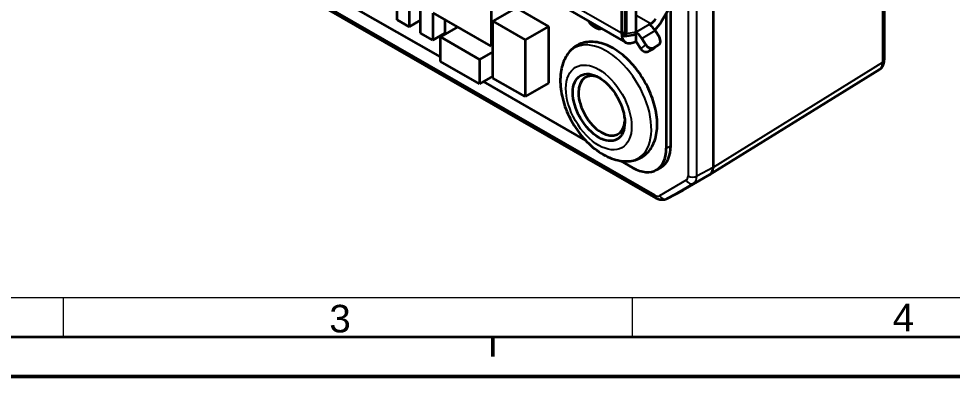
# Model space of a CAD drawing. Header units: millimetres. Extents: x 0 to 119, y 0 to 84.
# Drawn here: x 29.97 to 53.66, y 0 to 9.08 of the extents above; entities that cross this region are included whole.
import ezdxf

# ---------------------------------------------------------------- set-up
doc = ezdxf.new("R2010")
doc.units = ezdxf.units.MM
doc.header["$LTSCALE"] = 0.2
doc.layers.get('0').update_dxf_attribs({"lineweight": 25})
for name, color, linetype, lineweight in [('001', 7, 'Continuous', 50), ('Sichtbar (ISO)', 7, 'Continuous', 35), ('Sichtbar schmal (ISO)', 7, 'Continuous', 25)]:
    doc.layers.add(name, color=color, linetype=linetype, lineweight=lineweight)
doc.layers.add('Symbole(DIN)', color=3, linetype='Continuous', lineweight=25, true_color=0x00ff00)
doc.styles.add('Aktuell-DIN', font='arial.ttf')

# ---------------------------------------------------------------- blocks, each defined once
blk = doc.blocks.new('Ränder Basler-A2')
at = {"layer": '001', "color": 7, "linetype": 'Continuous', "lineweight": 18}
for p, q in [((10, 10), (401, 10)), ((155.51, 5), (155.51, 10)), ((227.69, 5), (227.69, 10))]:
    blk.add_line(p, q, dxfattribs=at)
at = {"layer": '001', "color": 7, "linetype": 'Continuous', "lineweight": 35}
blk.add_line((5, 5), (589, 5), dxfattribs=at)
at = {"layer": '001'}
for p, q in [((210, 5), (210, 2.5)), ((594, 0), (0, 0))]:
    blk.add_line(p, q, dxfattribs=at)
at = {"layer": 'Symbole(DIN)', "color": 250, "true_color": 0x3f3f3f, "char_height": 3.5, "attachment_point": 4, "style": 'Aktuell-DIN'}
for s, insert in [('\\fArial|b0|i0;3', (189.24, 7.3)), ('\\fArial|b0|i0;4', (260.71, 7.46))]:
    blk.add_mtext(s, dxfattribs=dict(at, insert=insert))

msp = doc.modelspace()

# ---------------------------------------------------------------- linework, layer by layer
at = {"layer": 'Sichtbar (ISO)'}
for p, q in [((51.928, 25.042), (51.928, 8.031)), ((47.585, 22.369), (47.585, 5.303)), ((45.26, 16.33), (45.26, 8.724)), ((45.353, 8.641), (45.353, 16.013)), ((45.38, 15.919), (45.38, 8.705)), ((45.632, 8.743), (45.632, 15.957)), ((46.139, 4.522), (31.383, 13.019)), ((40.669, 8.107), (36.291, 10.628)), ((42.54, 10.107), (45.368, 8.478)), ((39.566, 9.054), (39.566, 9.741)), ((41.956, 9.755), (41.956, 8.381)), ((39.877, 9.562), (39.877, 8.875)), ((46.595, 9.561), (46.27, 8.998)), ((40.16, 8.712), (40.16, 9.399)), ((42.593, 9.354), (41.999, 9.012)), ((42.593, 9.354), (43.413, 8.881)), ((46.51, 5.855), (46.51, 9.414)), ((39.877, 8.875), (39.566, 9.054)), ((40.16, 9.038), (39.877, 8.875)), ((40.471, 9.22), (40.471, 8.533)), ((41.956, 8.381), (40.485, 9.228)), ((40.782, 9.057), (40.782, 8.712)), ((41.999, 9.012), (42.819, 8.539)), ((41.999, 7.573), (41.999, 9.012)), ((46.397, 9.218), (46.397, 5.789)), ((41.109, 8.869), (40.669, 8.616)), ((43.413, 8.881), (42.819, 8.539)), ((43.413, 8.881), (43.413, 7.442)), ((45.967, 8.928), (46.01, 8.953)), ((46.222, 8.607), (46.118, 8.775)), ((40.471, 8.533), (40.16, 8.712)), ((40.782, 8.712), (40.471, 8.533)), ((40.669, 7.995), (40.669, 8.616)), ((40.669, 8.616), (41.659, 8.046)), ((42.819, 8.539), (42.819, 7.1)), ((45.26, 8.724), (45.26, 8.717)), ((45.284, 8.738), (45.32, 8.66)), ((45.344, 8.633), (45.615, 8.674)), ((45.627, 8.694), (45.627, 8.504)), ((45.883, 8.412), (45.778, 8.579)), ((41.999, 8.406), (41.956, 8.381)), ((45.751, 8.317), (45.646, 8.485)), ((45.966, 8.259), (46.079, 8.324)), ((46.08, 8.341), (46.193, 8.406)), ((46.202, 8.412), (46.088, 8.33)), ((41.999, 8.241), (41.659, 8.046)), ((41.659, 7.424), (40.669, 7.995)), ((41.659, 8.046), (41.659, 7.424)), ((41.999, 7.62), (41.659, 7.424)), ((47.505, 5.122), (51.805, 7.787)), ((44.356, 5.984), (41.757, 7.481)), ((42.819, 7.1), (41.999, 7.573)), ((43.413, 7.442), (42.819, 7.1)), ((45.548, 5.297), (45.247, 5.47)), ((46.147, 5.238), (46.26, 5.303)), ((47.502, 5.12), (46.819, 4.724)), ((46.815, 4.721), (46.412, 4.506))]:
    msp.add_line(p, q, dxfattribs=at)
for centre, major_axis, ratio, start_param, end_param in [((44.587, 9.187), (0.2, -0.347), 0.578093, 4.838781, 6.16066), ((46.01, 9.149), (0.12, 0.208), 0.578093, 3.925057, 4.710455), ((45.967, 8.667), (0.16, -0.277), 0.578093, 1.628401, 2.358128), ((46.01, 9.149), (-0.259, -0.451), 0.578093, 1.04668, 1.568863), ((45.284, 8.672), (0.0155, -0.0831), 0.218781, 2.434824, 4.005621), ((45.627, 8.929), (-0.259, -0.451), 0.578093, 5.495853, 7.06665), ((45.32, 8.791), (0.024, -0.158), 0.211597, 5.653113, 6.574203), ((45.249, 8.78), (-0.104, 0.139), 0.566752, 3.138313, 3.78802), ((45.59, 8.832), (0.024, -0.158), 0.211597, 0, 0.940724), ((45.627, 8.471), (0.16, -0.277), 0.578093, 1.628401, 2.339765), ((46.109, 8.542), (0.093, -0.13), 0.814617, 6.202101, 7.772897), ((45.627, 8.471), (0.02, -0.0347), 0.578093, 1.628401, 2.358128), ((45.864, 8.382), (0.093, -0.13), 0.814617, 4.631305, 5.451004), ((45.996, 8.477), (0.093, -0.13), 0.814617, 4.631305, 6.202101), ((45.927, 8.412), (0.188, -0.044), 0.531497, 5.765781, 5.846865), ((45.814, 8.347), (-0.188, 0.044), 0.531497, 1.873091, 2.624188), ((44.758, 6.867), (-0.415, 0.721), 0.578093, 5.558238, 10.149725), ((45.548, 6.278), (0.599, -1.04), 0.578093, 5.499721, 7.070517), ((45.661, 6.343), (0.599, -1.04), 0.578093, 0, 0.787332), ((47.302, 5.466), (-0.2, 0.347), 0.57793, 3.143383, 3.928497), ((46.619, 5.07), (0.2, -0.347), 0.577928, 6.264625, 6.28526)]:
    msp.add_ellipse(centre, major_axis=major_axis, ratio=ratio, start_param=start_param, end_param=end_param, dxfattribs=at)
msp.add_ellipse((44.686, 6.826), major_axis=(-0.465, 0.808), ratio=0.578093, dxfattribs=at)
for points, knots in [([(45.342, 5.46), (45.464, 5.453), (45.586, 5.472), (45.79, 5.561), (45.875, 5.624), (46.015, 5.785), (46.069, 5.883), (46.148, 6.115), (46.167, 6.252), (46.167, 6.549), (46.144, 6.71), (46.059, 7.035), (45.997, 7.199), (45.84, 7.511), (45.746, 7.661), (45.535, 7.933), (45.417, 8.055), (45.167, 8.262), (45.034, 8.345), (44.763, 8.46), (44.625, 8.492), (44.371, 8.491), (44.255, 8.464), (44.06, 8.362), (43.98, 8.294), (43.885, 8.171), (43.858, 8.126), (43.834, 8.079)], [5.131082, 5.131082, 5.131082, 5.131082, 5.43237, 5.43237, 5.692412, 5.692412, 5.965756, 5.965756, 6.283856, 6.283856, 6.625361, 6.625361, 6.965831, 6.965831, 7.303633, 7.303633, 7.64216, 7.64216, 7.983982, 7.983982, 8.320558, 8.320558, 8.613487, 8.613487, 8.872105, 8.872105, 9.002217, 9.002217, 9.002217, 9.002217]), ([(43.834, 8.079), (43.775, 7.962), (43.74, 7.838), (43.701, 7.556), (43.705, 7.397), (43.756, 7.065), (43.807, 6.893), (43.944, 6.563), (44.031, 6.405), (44.235, 6.112), (44.351, 5.978), (44.611, 5.745), (44.753, 5.646), (45.044, 5.512), (45.188, 5.47), (45.342, 5.46)], [2.719032, 2.719032, 2.719032, 2.719032, 2.99186, 2.99186, 3.334365, 3.334365, 3.706109, 3.706109, 4.07309, 4.07309, 4.439229, 4.439229, 4.810806, 4.810806, 5.131082, 5.131082, 5.131082, 5.131082]), ([(51.805, 7.787), (51.823, 7.798), (51.84, 7.811), (51.868, 7.841), (51.88, 7.858), (51.899, 7.892), (51.907, 7.909), (51.918, 7.945), (51.922, 7.962), (51.927, 7.997), (51.928, 8.014), (51.928, 8.031)], [-0.3758165, -0.3758165, -0.3758165, -0.3758165, -0.2221418, -0.2221418, -0.0684671, -0.0684671, 0.0852077, 0.0852077, 0.2388824, 0.2388824, 0.3925571, 0.3925571, 0.3925571, 0.3925571]), ([(46.412, 4.506), (46.393, 4.496), (46.373, 4.489), (46.333, 4.479), (46.313, 4.477), (46.274, 4.477), (46.255, 4.48), (46.219, 4.487), (46.202, 4.493), (46.169, 4.506), (46.154, 4.513), (46.139, 4.522)], [-0.3719217, -0.3719217, -0.3719217, -0.3719217, -0.2190259, -0.2190259, -0.0661301, -0.0661301, 0.0867656, 0.0867656, 0.2396614, 0.2396614, 0.3925571, 0.3925571, 0.3925571, 0.3925571])]:
    msp.add_open_spline(points, degree=3, knots=knots, dxfattribs=at)
at = {"layer": 'Sichtbar schmal (ISO)'}
for p, q in [((51.884, 24.978), (51.884, 7.968)), ((46.106, 4.595), (31.35, 13.093)), ((42.431, 10.346), (45.26, 8.717)), ((46.952, 9.609), (46.952, 5.086)), ((47.175, 5.085), (47.175, 9.673)), ((45.632, 9.171), (46.01, 8.953)), ((45.967, 8.928), (45.632, 8.735)), ((45.778, 8.579), (46.118, 8.775)), ((45.26, 8.724), (45.284, 8.738)), ((45.38, 8.705), (45.632, 8.743)), ((45.751, 8.317), (45.883, 8.412)), ((45.966, 8.259), (46.08, 8.341)), ((46.193, 8.406), (46.079, 8.324)), ((51.884, 7.968), (47.585, 5.303)), ((46.397, 5.789), (46.51, 5.855)), ((47.585, 5.303), (47.175, 5.085)), ((46.902, 4.976), (46.226, 4.584)), ((47.093, 4.901), (47.502, 5.12)), ((46.416, 4.508), (47.093, 4.901)), ((46.819, 4.724), (46.416, 4.508))]:
    msp.add_line(p, q, dxfattribs=at)
for centre, major_axis, ratio, start_param, end_param in [((44.877, 6.936), (0.807, -1.401), 0.578093, 5.918414, 9.789549), ((51.599, 8.129), (0.204, -0.344), 0.581551, 0.011258, 0.779631), ((51.768, 8.031), (0.16, 0), 0.575862, 5.523967, 6.283185), ((46.782, 5.184), (0.12, -0.208), 0.57793, 0.00179, 0.786905), ((47.016, 5.041), (0.08, -0.138), 0.815969, 4.70966, 6.254276), ((47.065, 5.152), (0.16, 0), 0.575862, 3.926991, 5.471607), ((46.895, 5.249), (-0.195, 0.349), 0.574444, 3.15093, 3.936044), ((46.219, 4.66), (-0.08, -0.139), 0.578093, 5.495853, 6.283185), ((46.106, 4.792), (0.12, -0.208), 0.577928, 5.500146, 6.28526), ((46.339, 4.649), (0.08, -0.138), 0.815969, 4.70966, 6.254276), ((46.219, 4.857), (0.195, -0.349), 0.581517, 6.271911, 6.292547)]:
    msp.add_ellipse(centre, major_axis=major_axis, ratio=ratio, start_param=start_param, end_param=end_param, dxfattribs=at)
msp.add_ellipse((44.686, 6.826), major_axis=(-0.588, 1.022), ratio=0.578093, dxfattribs=at)

# ---------------------------------------------------------------- block references
at = {"xscale": 0.2, "yscale": 0.2, "zscale": 0.2}
msp.add_blockref('Ränder Basler-A2', (0, 0), dxfattribs=at)

doc.saveas('drawing.dxf')
